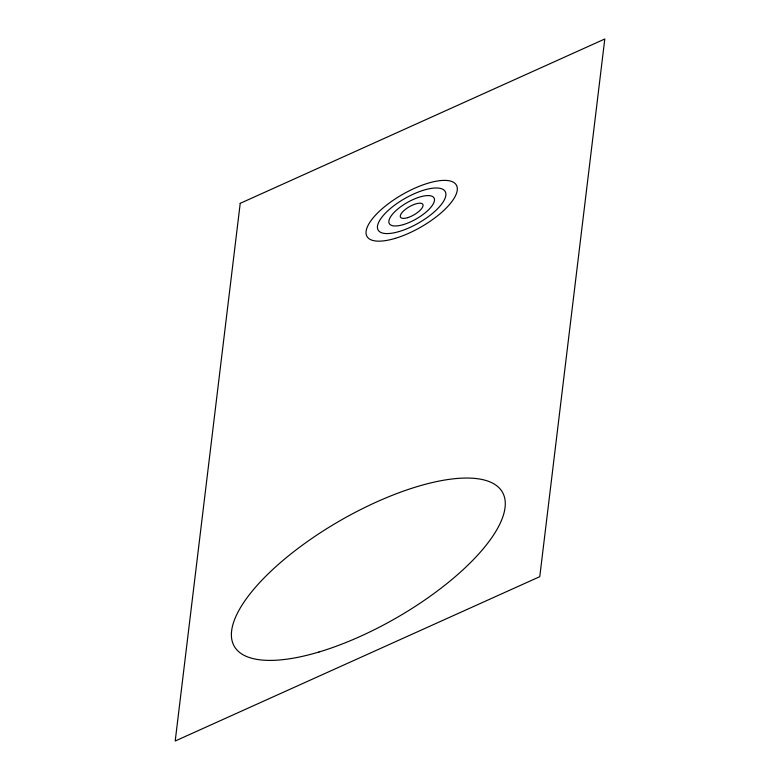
<?xml version="1.0" encoding="UTF-8"?>
<svg xmlns="http://www.w3.org/2000/svg" width="780" height="780" viewBox="0 0 780 780"><rect width="100%" height="100%" fill="white"/><g stroke="black" fill="none" stroke-linecap="round" stroke-linejoin="round"><path stroke-width="1.17" d="M240.22 203.336L175.207 741L539.779 576.664L604.792 39L240.22 203.336M395.216 238.368A51.548 18.73 -29.9 0 0 456.778 185.942A51.548 18.73 -29.9 0 0 383.019 208.016A51.548 18.73 -29.9 0 0 395.216 238.368M399.331 231.475A38.659 14.04 -29.9 0 0 445.497 192.153A38.659 14.04 -29.9 0 0 390.185 208.708A38.659 14.04 -29.9 0 0 399.331 231.475M403.445 224.572A25.779 9.36 -29.9 0 0 434.226 198.364A25.779 9.36 -29.9 0 0 397.342 209.401A25.779 9.36 -29.9 0 0 403.445 224.572M407.56 217.678A12.889 4.68 -29.9 0 0 422.945 204.575A12.889 4.68 -29.9 0 0 404.508 210.093A12.889 4.68 -29.9 0 0 407.56 217.678M318.962 652.002A154.655 56.179 -29.9 0 0 503.646 494.715A154.655 56.179 -29.9 0 0 282.38 560.947A154.655 56.179 -29.9 0 0 318.962 652.002"/></g></svg>
